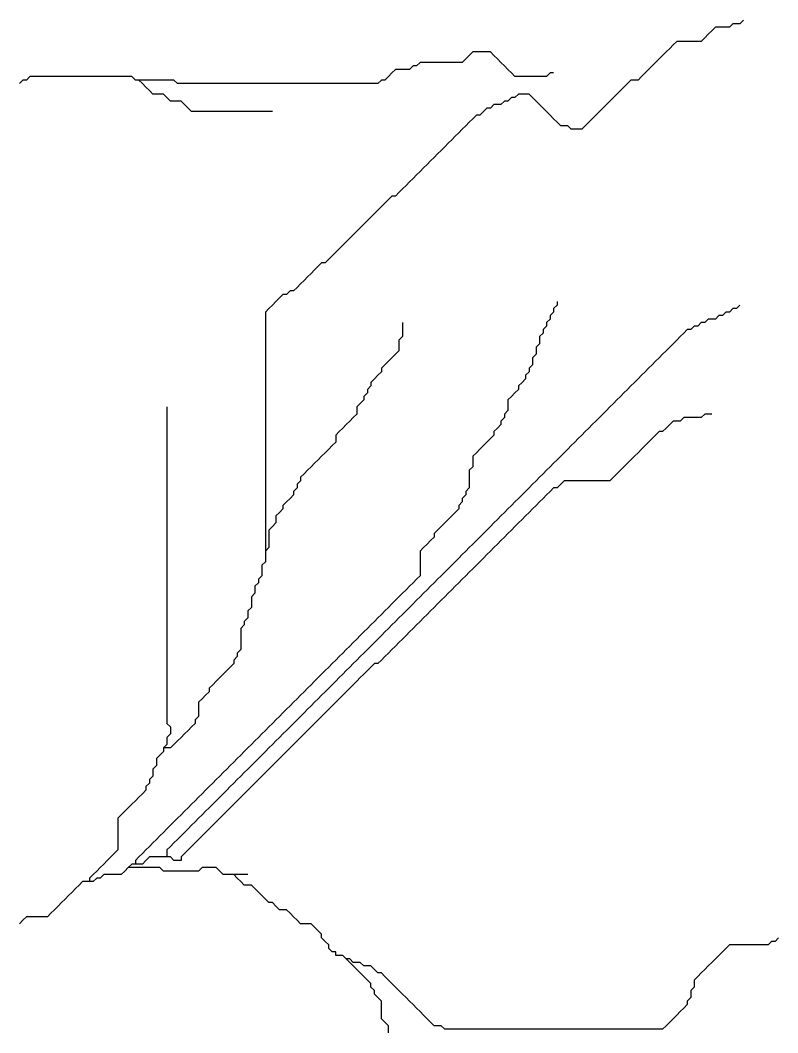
# Model space of a CAD drawing. Header units: metres. Extents: x 837475 to 838479, y 1189012 to 1191015.
# Drawn here: x 837785.3 to 838000.7, y 1189030.5 to 1189318.4 of the extents above; entities that cross this region are included whole.
import ezdxf

# ---------------------------------------------------------------- set-up
doc = ezdxf.new("R2010")
doc.units = ezdxf.units.M
doc.header["$MEASUREMENT"] = 0

msp = doc.modelspace()

# ---------------------------------------------------------------- linework, layer by layer
for points in [[(837990.95, 1189318.38, 1848.75), (837989.95, 1189317.38, 1848.07), (837988.95, 1189317.38, 1847.61), (837987.95, 1189317.38, 1847.18), (837986.95, 1189316.38, 1846.57), (837985.95, 1189316.38, 1846.13), (837984.95, 1189316.38, 1845.65), (837983.95, 1189316.38, 1845.14), (837982.95, 1189316.38, 1844.65), (837981.95, 1189315.38, 1843.85), (837980.95, 1189314.38, 1842.78), (837979.95, 1189313.38, 1841.48), (837978.95, 1189312.38, 1840.09), (837977.95, 1189312.38, 1839.48), (837976.95, 1189312.38, 1838.88), (837975.95, 1189312.38, 1838.31), (837974.96, 1189312.38, 1837.92), (837973.96, 1189312.38, 1837.56), (837972.96, 1189312.38, 1837.19), (837971.96, 1189312.38, 1836.84), (837970.96, 1189311.38, 1836.36), (837969.96, 1189310.39, 1835.57), (837968.96, 1189309.39, 1834.46), (837967.96, 1189308.39, 1833.33), (837966.96, 1189307.39, 1832.2), (837965.96, 1189306.39, 1831.08), (837964.96, 1189305.39, 1829.98), (837963.96, 1189304.39, 1828.89), (837962.96, 1189303.39, 1827.81), (837961.96, 1189302.39, 1826.7), (837960.96, 1189301.39, 1826.01), (837959.96, 1189301.39, 1825.79), (837958.96, 1189301.39, 1825.54), (837957.96, 1189300.39, 1825.18), (837956.96, 1189299.39, 1824.82), (837955.96, 1189298.39, 1824.47), (837954.96, 1189297.39, 1824.04), (837953.96, 1189296.39, 1823.31), (837952.96, 1189295.39, 1822.49), (837951.96, 1189294.39, 1821.65), (837950.96, 1189293.39, 1820.8), (837949.96, 1189292.39, 1819.95), (837948.96, 1189291.39, 1819.08), (837947.96, 1189290.39, 1818.22), (837946.96, 1189289.39, 1817.46), (837945.96, 1189288.39, 1816.76), (837944.97, 1189287.39, 1816.13), (837943.97, 1189287.39, 1815.71), (837942.97, 1189287.39, 1815.3), (837941.97, 1189287.39, 1814.94), (837940.97, 1189288.39, 1814.46), (837939.97, 1189288.39, 1814.17), (837938.97, 1189288.39, 1814.01), (837937.97, 1189289.39, 1813.74), (837936.97, 1189290.39, 1813.26), (837935.97, 1189291.39, 1812.76), (837934.97, 1189292.39, 1812.27), (837933.97, 1189293.39, 1811.82), (837932.97, 1189294.39, 1811.34), (837931.97, 1189295.39, 1810.81), (837930.97, 1189296.39, 1810.29), (837929.97, 1189297.39, 1809.72), (837928.97, 1189297.39, 1809.3), (837927.97, 1189297.39, 1808.83), (837926.97, 1189297.39, 1808.37), (837925.97, 1189296.39, 1807.56), (837924.97, 1189296.39, 1806.87), (837923.97, 1189295.39, 1805.86), (837922.97, 1189295.39, 1805.16), (837921.97, 1189294.39, 1804.17), (837920.97, 1189294.39, 1803.46), (837919.97, 1189294.39, 1802.77), (837918.97, 1189293.39, 1801.77), (837917.97, 1189293.39, 1801.08), (837916.97, 1189292.39, 1800.1), (837915.98, 1189291.39, 1799.13), (837914.98, 1189291.39, 1798.49), (837913.98, 1189290.39, 1797.95), (837912.98, 1189289.39, 1797.62), (837911.98, 1189288.39, 1797.28), (837910.98, 1189287.39, 1796.95), (837909.98, 1189286.39, 1796.64), (837908.98, 1189285.39, 1796.33), (837907.98, 1189284.39, 1796.02), (837906.98, 1189283.39, 1795.64), (837905.98, 1189282.39, 1795.25), (837904.98, 1189281.39, 1794.85), (837903.98, 1189280.4, 1794.46), (837902.98, 1189279.4, 1794.04), (837901.98, 1189278.4, 1793.51), (837900.98, 1189277.4, 1792.96), (837899.98, 1189276.4, 1792.42), (837898.98, 1189275.4, 1791.67), (837897.98, 1189274.4, 1790.46), (837896.98, 1189273.4, 1789.19), (837895.98, 1189272.4, 1787.91), (837894.98, 1189271.4, 1786.63), (837893.98, 1189270.4, 1785.35), (837892.98, 1189269.4, 1784.07), (837891.98, 1189268.4, 1782.81), (837890.98, 1189268.4, 1782.18), (837889.98, 1189267.4, 1781.71), (837888.98, 1189266.4, 1781.4), (837887.98, 1189265.4, 1781.1), (837886.98, 1189264.4, 1780.8), (837885.99, 1189263.4, 1780.49), (837884.99, 1189262.4, 1780.18), (837883.99, 1189261.4, 1779.59), (837882.99, 1189260.4, 1778.62), (837881.99, 1189259.4, 1777.61), (837880.99, 1189258.4, 1776.59), (837879.99, 1189257.4, 1775.67), (837878.99, 1189256.4, 1774.86), (837877.99, 1189255.4, 1774.05), (837876.99, 1189254.4, 1773.22), (837875.99, 1189253.4, 1772.33), (837874.99, 1189252.4, 1770.8), (837873.99, 1189251.4, 1768.68), (837872.99, 1189250.41, 1766.51), (837871.99, 1189249.41, 1764.64), (837870.99, 1189249.41, 1764.14), (837869.99, 1189248.41, 1763.83), (837868.99, 1189247.41, 1763.37), (837867.99, 1189246.41, 1762.86), (837866.99, 1189245.41, 1762.35), (837865.99, 1189244.41, 1761.74), (837864.99, 1189243.41, 1760.91), (837863.99, 1189242.41, 1760.03), (837862.99, 1189241.41, 1759.11), (837861.99, 1189241.41, 1758.43), (837860.99, 1189240.41, 1757.54), (837859.99, 1189240.41, 1756.96), (837858.99, 1189239.41, 1756.13), (837857.99, 1189238.41, 1755.43), (837856.99, 1189237.41, 1754.66), (837856, 1189236.41, 1753.91), (837855, 1189235.41, 1752.87), (837855, 1189234.41, 1751.77), (837855, 1189233.41, 1750.52), (837855, 1189232.41, 1749.26), (837855, 1189231.41, 1748.04), (837855, 1189230.41, 1746.98), (837855, 1189229.41, 1746.04), (837855, 1189228.41, 1745.36), (837855, 1189227.41, 1744.75), (837855, 1189226.41, 1744.13), (837855, 1189225.41, 1743.45), (837855, 1189224.41, 1742.77), (837855, 1189223.41, 1742.08), (837855, 1189222.41, 1741.37), (837855, 1189221.42, 1740.66), (837855, 1189220.42, 1739.9), (837855, 1189219.42, 1739.04), (837855, 1189218.42, 1738.14), (837855, 1189217.42, 1737.2), (837855, 1189216.42, 1736.24), (837855, 1189215.42, 1735.28), (837855, 1189214.42, 1734.31), (837855, 1189213.42, 1733.33), (837855, 1189212.42, 1732.35), (837855, 1189211.42, 1731.37), (837855, 1189210.42, 1730.38), (837855, 1189209.42, 1729.4), (837855, 1189208.42, 1728.42), (837855, 1189207.42, 1727.47), (837855, 1189206.42, 1726.53), (837855, 1189205.42, 1725.6), (837855, 1189204.42, 1724.7), (837855, 1189203.42, 1723.81), (837855, 1189202.42, 1722.95), (837855, 1189201.42, 1722.1), (837855, 1189200.42, 1721.22), (837855, 1189199.42, 1720.33), (837855, 1189198.42, 1719.44), (837855, 1189197.42, 1718.55), (837855, 1189196.42, 1717.64), (837855, 1189195.42, 1716.74), (837855, 1189194.42, 1715.84), (837855, 1189193.42, 1714.95), (837855, 1189192.42, 1714.06), (837855, 1189191.43, 1713.17), (837855, 1189190.43, 1712.29), (837855, 1189189.43, 1711.41), (837855, 1189188.43, 1710.52), (837855, 1189187.43, 1709.65), (837855, 1189186.43, 1708.77), (837855, 1189185.43, 1707.89), (837855, 1189184.43, 1707.01), (837855, 1189183.43, 1706.13), (837855, 1189182.43, 1705.26), (837855, 1189181.43, 1704.39), (837855, 1189180.43, 1703.54), (837855, 1189179.43, 1702.73), (837855, 1189178.43, 1701.95), (837855, 1189177.43, 1701.18), (837855, 1189176.43, 1700.42), (837855, 1189175.43, 1699.67), (837855, 1189174.43, 1698.92), (837855, 1189173.43, 1698.14), (837855, 1189172.43, 1697.28), (837855, 1189171.43, 1696.4), (837855, 1189170.43, 1695.57), (837855, 1189169.43, 1694.76), (837855, 1189168.43, 1693.99), (837855, 1189167.43, 1693.33)], [(837936.97, 1189303.39, 1814.89), (837935.97, 1189303.39, 1814.13), (837934.97, 1189302.39, 1813.06), (837933.97, 1189302.39, 1812.3), (837932.97, 1189302.39, 1811.53), (837931.97, 1189302.39, 1810.78), (837930.97, 1189302.39, 1810.11), (837929.97, 1189302.39, 1809.69), (837928.97, 1189302.39, 1809.3), (837927.97, 1189302.39, 1808.91), (837926.97, 1189302.39, 1808.51), (837925.97, 1189302.39, 1808.16), (837924.97, 1189303.39, 1807.92), (837923.97, 1189304.39, 1807.47), (837922.97, 1189305.39, 1806.96), (837921.97, 1189306.39, 1806.46), (837920.97, 1189307.39, 1805.99), (837919.97, 1189308.39, 1805.46), (837918.97, 1189309.39, 1804.95), (837917.97, 1189309.39, 1804.58), (837916.97, 1189309.39, 1804.18), (837915.98, 1189309.39, 1803.74), (837914.98, 1189309.39, 1803.32), (837913.98, 1189309.39, 1802.94), (837912.98, 1189308.39, 1802.47), (837911.98, 1189307.39, 1801.82), (837910.98, 1189306.39, 1801.25), (837909.98, 1189306.39, 1800.88), (837908.98, 1189306.39, 1800.44), (837907.98, 1189306.39, 1799.86), (837906.98, 1189306.39, 1798.91), (837905.98, 1189306.39, 1797.88), (837904.98, 1189306.39, 1796.85), (837903.98, 1189306.39, 1795.82), (837902.98, 1189306.39, 1794.8), (837901.98, 1189306.39, 1793.8), (837900.98, 1189306.39, 1792.86), (837899.98, 1189306.39, 1792.04), (837898.98, 1189306.39, 1791.39), (837897.98, 1189305.39, 1790.5), (837896.98, 1189305.39, 1789.97), (837895.98, 1189304.39, 1789.28), (837894.98, 1189304.39, 1788.8), (837893.98, 1189304.39, 1788.35), (837892.98, 1189304.39, 1787.98), (837891.98, 1189304.39, 1787.69), (837890.98, 1189303.39, 1787.31), (837889.98, 1189302.39, 1786.93), (837888.98, 1189301.39, 1786.54), (837887.98, 1189301.39, 1786.27), (837886.98, 1189300.39, 1785.7), (837885.99, 1189300.39, 1785.04), (837884.99, 1189300.39, 1784.3), (837883.99, 1189300.39, 1783.5), (837882.99, 1189300.39, 1782.69), (837881.99, 1189300.39, 1781.85), (837880.99, 1189300.39, 1781.02), (837879.99, 1189300.39, 1780.18), (837878.99, 1189300.39, 1779.42), (837877.99, 1189300.39, 1778.69), (837876.99, 1189300.39, 1778.04), (837875.99, 1189300.39, 1777.61), (837874.99, 1189300.39, 1777.25), (837873.99, 1189300.39, 1776.88), (837872.99, 1189300.39, 1776.51), (837871.99, 1189300.39, 1776.15), (837870.99, 1189300.39, 1775.8), (837869.99, 1189300.39, 1775.47), (837868.99, 1189300.39, 1775.14), (837867.99, 1189300.39, 1774.81), (837866.99, 1189300.39, 1774.48), (837865.99, 1189300.39, 1774.14), (837864.99, 1189300.39, 1773.72), (837863.99, 1189300.39, 1773.2), (837862.99, 1189300.39, 1772.66), (837861.99, 1189300.39, 1772.09), (837860.99, 1189300.39, 1771.42), (837859.99, 1189300.39, 1770.69), (837858.99, 1189300.39, 1770.02), (837857.99, 1189300.39, 1769.42), (837856.99, 1189300.39, 1768.84), (837856, 1189300.39, 1768.27), (837855, 1189300.39, 1767.7), (837854, 1189300.39, 1767.12), (837853, 1189300.39, 1766.54), (837852, 1189300.39, 1765.96), (837851, 1189300.39, 1765.38), (837850, 1189300.39, 1764.81), (837849, 1189300.39, 1764.23), (837848, 1189300.39, 1763.66), (837847, 1189300.39, 1763.08), (837846, 1189300.39, 1762.51), (837845, 1189300.39, 1761.94), (837844, 1189300.39, 1761.37), (837843, 1189300.39, 1760.79), (837842, 1189300.39, 1760.21), (837841, 1189300.39, 1759.6), (837840, 1189300.39, 1758.97), (837839, 1189300.39, 1758.32), (837838, 1189300.39, 1757.6), (837837, 1189300.39, 1756.8), (837836, 1189300.39, 1756.1), (837835, 1189300.39, 1755.77), (837834, 1189300.39, 1755.47), (837833, 1189300.39, 1755.18), (837832, 1189300.39, 1754.9), (837831, 1189300.39, 1754.63), (837830, 1189300.39, 1754.35), (837829, 1189301.39, 1753.92), (837828, 1189301.39, 1753.39), (837827.01, 1189301.39, 1752.82), (837826.01, 1189301.39, 1752.25), (837825.01, 1189301.39, 1751.69), (837824.01, 1189301.39, 1751.11), (837823.01, 1189301.39, 1750.54), (837822.01, 1189301.39, 1749.99), (837821.01, 1189301.39, 1749.36), (837820.01, 1189301.39, 1748.72), (837819.01, 1189301.39, 1748.09)], [(837819.01, 1189301.39, 1748.09), (837818.01, 1189301.39, 1747.52), (837817.01, 1189302.39, 1746.71), (837816.01, 1189302.39, 1746.15), (837815.01, 1189302.39, 1745.74), (837814.01, 1189302.39, 1745.21), (837813.01, 1189302.39, 1744.65), (837812.01, 1189302.39, 1744.03), (837811.01, 1189302.39, 1743.33), (837810.01, 1189302.39, 1742.62), (837809.01, 1189302.39, 1741.91), (837808.01, 1189302.39, 1741.14), (837807.01, 1189302.39, 1740.33), (837806.01, 1189302.39, 1739.5), (837805.01, 1189302.39, 1738.63), (837804.01, 1189302.39, 1737.76), (837803.01, 1189302.39, 1736.89), (837802.01, 1189302.39, 1736.04), (837801.01, 1189302.39, 1735.26), (837800.01, 1189302.39, 1734.45), (837799.01, 1189302.39, 1733.64), (837798.01, 1189302.39, 1732.85), (837797.02, 1189302.39, 1732.08), (837796.02, 1189302.39, 1731.3), (837795.02, 1189302.39, 1730.55), (837794.02, 1189302.39, 1729.95), (837793.02, 1189302.39, 1729.36), (837792.02, 1189302.39, 1728.77), (837791.02, 1189302.39, 1728.12), (837790.02, 1189302.39, 1727.21), (837789.02, 1189302.39, 1726.21), (837788.02, 1189302.39, 1725.3), (837787.02, 1189301.39, 1724.06), (837786.02, 1189301.39, 1723.26), (837785.02, 1189300.39, 1722.18)], [(837856.99, 1189292.39, 1769.84), (837856, 1189292.39, 1769.31), (837855, 1189292.39, 1768.74), (837854, 1189292.39, 1768.18), (837853, 1189292.39, 1767.61), (837852, 1189292.39, 1767.04), (837851, 1189292.39, 1766.47), (837850, 1189292.39, 1765.91), (837849, 1189292.39, 1765.34), (837848, 1189292.39, 1764.77), (837847, 1189292.39, 1764.2), (837846, 1189292.39, 1763.63), (837845, 1189292.39, 1763.06), (837844, 1189292.39, 1762.48), (837843, 1189292.39, 1761.88), (837842, 1189292.39, 1761.25), (837841, 1189292.39, 1760.6), (837840, 1189292.39, 1759.9), (837839, 1189292.39, 1759.03), (837838, 1189292.39, 1758.15), (837837, 1189292.39, 1757.36), (837836, 1189292.39, 1756.65), (837835, 1189292.39, 1756.11), (837834, 1189292.39, 1755.82), (837833, 1189293.39, 1755.51), (837832, 1189294.39, 1755.21), (837831, 1189295.39, 1754.93), (837830, 1189295.39, 1754.71), (837829, 1189295.39, 1754.5), (837828, 1189295.39, 1754.29), (837827.01, 1189296.39, 1753.9), (837826.01, 1189297.39, 1753.16), (837825.01, 1189297.39, 1752.56), (837824.01, 1189297.39, 1751.96), (837823.01, 1189297.39, 1751.36), (837822.01, 1189298.39, 1750.53), (837821.01, 1189299.39, 1749.72), (837820.01, 1189300.39, 1748.91), (837819.01, 1189301.39, 1748.09)], [(837937.97, 1189238.41, 1781.75), (837937.97, 1189237.41, 1780.88), (837936.97, 1189236.41, 1779.79), (837936.97, 1189235.41, 1779.09), (837935.97, 1189234.41, 1777.99), (837935.97, 1189233.41, 1777.22), (837934.97, 1189232.41, 1776.21), (837934.97, 1189231.41, 1775.62), (837933.97, 1189230.41, 1774.85), (837933.97, 1189229.41, 1774.19), (837932.97, 1189228.41, 1773.12), (837932.97, 1189227.41, 1772.27), (837932.97, 1189226.41, 1771.73), (837931.97, 1189225.41, 1770.83), (837931.97, 1189224.41, 1770.08), (837931.97, 1189223.41, 1769.3), (837930.97, 1189222.41, 1768.32), (837930.97, 1189221.42, 1767.74), (837930.97, 1189220.42, 1767.12), (837929.97, 1189219.42, 1766.12), (837929.97, 1189218.42, 1765.42), (837928.97, 1189217.42, 1764.37), (837928.97, 1189216.42, 1763.79), (837927.97, 1189215.42, 1763.02), (837926.97, 1189214.42, 1762.06), (837926.97, 1189213.42, 1761.31), (837925.97, 1189212.42, 1760.32), (837924.97, 1189211.42, 1759.23), (837923.97, 1189210.42, 1758.13), (837923.97, 1189209.42, 1757.4), (837923.97, 1189208.42, 1756.67), (837923.97, 1189207.42, 1755.97), (837922.97, 1189206.42, 1755.08), (837922.97, 1189205.42, 1754.46), (837921.97, 1189204.42, 1753.69), (837921.97, 1189203.42, 1753.1), (837920.97, 1189202.42, 1752.33), (837919.97, 1189201.42, 1751.62), (837919.97, 1189200.42, 1750.96), (837918.97, 1189199.42, 1750.09), (837917.97, 1189198.42, 1749.08), (837916.97, 1189197.42, 1748.02), (837915.98, 1189196.42, 1746.97), (837914.98, 1189195.42, 1745.87), (837913.98, 1189194.42, 1744.73), (837913.98, 1189193.42, 1744.02), (837913.98, 1189192.42, 1743.41), (837913.98, 1189191.43, 1742.82), (837912.98, 1189190.43, 1741.99), (837912.98, 1189189.43, 1741.33), (837912.98, 1189188.43, 1740.65), (837912.98, 1189187.43, 1739.99), (837912.98, 1189186.43, 1739.36), (837912.98, 1189185.43, 1738.75), (837911.98, 1189184.43, 1737.83), (837911.98, 1189183.43, 1737.11), (837910.98, 1189182.43, 1736.09), (837910.98, 1189181.43, 1735.36), (837909.98, 1189180.43, 1734.36), (837909.98, 1189179.43, 1733.66), (837908.98, 1189178.43, 1732.74), (837907.98, 1189177.43, 1731.84), (837906.98, 1189176.43, 1730.95), (837905.98, 1189175.43, 1730.05), (837904.98, 1189174.43, 1729.16), (837903.98, 1189173.43, 1728.28), (837902.98, 1189172.43, 1727.39), (837902.98, 1189171.43, 1726.76), (837901.98, 1189170.43, 1725.88), (837900.98, 1189169.43, 1725), (837899.98, 1189168.43, 1724.11), (837898.98, 1189167.43, 1723.23), (837898.98, 1189166.43, 1722.6), (837898.98, 1189165.43, 1721.97), (837898.98, 1189164.43, 1721.35), (837898.98, 1189163.43, 1720.72), (837898.98, 1189162.43, 1720.08), (837898.98, 1189161.44, 1719.38), (837898.98, 1189160.44, 1718.67), (837897.98, 1189159.44, 1717.56), (837896.98, 1189158.44, 1716.28), (837895.98, 1189157.44, 1714.97), (837894.98, 1189156.44, 1713.63), (837893.98, 1189155.44, 1712.31), (837892.98, 1189154.44, 1710.98), (837891.98, 1189153.44, 1709.65), (837890.98, 1189152.44, 1708.32), (837889.98, 1189151.44, 1706.99), (837888.98, 1189150.44, 1705.66), (837887.98, 1189149.44, 1704.35), (837886.98, 1189148.44, 1703.02), (837885.99, 1189147.44, 1701.69), (837884.99, 1189146.44, 1700.36), (837883.99, 1189145.44, 1698.97), (837882.99, 1189144.44, 1697.55), (837881.99, 1189143.44, 1695.96), (837880.99, 1189142.44, 1694.09), (837879.99, 1189141.44, 1692.2), (837878.99, 1189140.44, 1690.38), (837877.99, 1189139.44, 1689.03), (837876.99, 1189138.44, 1687.76), (837875.99, 1189137.44, 1686.6), (837874.99, 1189136.44, 1685.46), (837873.99, 1189135.44, 1684.33), (837872.99, 1189134.44, 1683.19), (837871.99, 1189133.44, 1682.06), (837870.99, 1189132.45, 1680.96), (837869.99, 1189131.45, 1679.94), (837868.99, 1189130.45, 1679.08), (837867.99, 1189129.45, 1678.25), (837866.99, 1189128.45, 1677.44), (837865.99, 1189127.45, 1676.65), (837864.99, 1189126.45, 1675.86), (837863.99, 1189125.45, 1675.07), (837862.99, 1189124.45, 1674.28), (837861.99, 1189123.45, 1673.5), (837860.99, 1189122.45, 1672.72), (837859.99, 1189121.45, 1671.96), (837858.99, 1189120.45, 1671.27), (837857.99, 1189119.45, 1670.6), (837856.99, 1189118.45, 1669.93), (837856, 1189117.45, 1669.27), (837855, 1189116.45, 1668.62), (837854, 1189115.45, 1667.96), (837853, 1189114.45, 1667.31), (837852, 1189113.45, 1666.65), (837851, 1189112.45, 1665.99), (837850, 1189111.45, 1665.34), (837849, 1189110.45, 1664.68), (837848, 1189109.45, 1664.03), (837847, 1189108.45, 1663.37), (837846, 1189107.45, 1662.72), (837845, 1189106.45, 1662.08), (837844, 1189105.45, 1661.56), (837843, 1189104.45, 1661.06), (837842, 1189103.45, 1660.57), (837841, 1189102.46, 1660.04), (837840, 1189101.46, 1659.26), (837839, 1189100.46, 1658.42), (837838, 1189099.46, 1657.72), (837837, 1189098.46, 1657.18), (837836, 1189097.46, 1656.65), (837835, 1189096.46, 1656.12), (837834, 1189095.46, 1655.58), (837833, 1189094.46, 1655.04), (837832, 1189093.46, 1654.51), (837831, 1189092.46, 1653.97), (837830, 1189091.46, 1653.44), (837829, 1189090.46, 1652.9), (837828, 1189089.46, 1652.37), (837827.01, 1189088.46, 1651.88), (837826.01, 1189087.46, 1651.43), (837825.01, 1189086.46, 1650.99), (837824.01, 1189085.46, 1650.55), (837823.01, 1189084.46, 1650.15), (837822.01, 1189083.46, 1649.76), (837821.01, 1189082.46, 1649.36), (837820.01, 1189081.46, 1648.96), (837819.01, 1189080.46, 1648.54), (837818.01, 1189079.46, 1648.13), (837818.01, 1189078.46, 1648.03)], [(837989.95, 1189237.41, 1813.33), (837988.95, 1189236.41, 1812.15), (837987.95, 1189236.41, 1811.29), (837986.95, 1189235.41, 1810.1), (837985.95, 1189235.41, 1809.2), (837984.95, 1189234.41, 1807.95), (837983.95, 1189234.41, 1807.17), (837982.95, 1189233.41, 1806.11), (837981.95, 1189233.41, 1805.35), (837980.95, 1189233.41, 1804.61), (837979.95, 1189232.41, 1803.55), (837978.95, 1189232.41, 1802.76), (837977.95, 1189231.41, 1801.71), (837976.95, 1189231.41, 1800.95), (837975.95, 1189230.41, 1799.95), (837974.96, 1189230.41, 1799.32), (837973.96, 1189229.41, 1798.41), (837972.96, 1189228.41, 1797.34), (837971.96, 1189227.41, 1796.16), (837970.96, 1189226.41, 1794.88), (837969.96, 1189225.41, 1793.68), (837968.96, 1189224.41, 1792.6), (837967.96, 1189223.41, 1791.51), (837966.96, 1189222.41, 1790.45), (837965.96, 1189221.42, 1789.38), (837964.96, 1189220.42, 1788.3), (837963.96, 1189219.42, 1787.21), (837962.96, 1189218.42, 1786.11), (837961.96, 1189217.42, 1785.03), (837960.96, 1189216.42, 1783.96), (837959.96, 1189215.42, 1782.88), (837958.96, 1189214.42, 1781.81), (837957.96, 1189213.42, 1780.73), (837956.96, 1189212.42, 1779.65), (837955.96, 1189211.42, 1778.58), (837954.96, 1189210.42, 1777.5), (837953.96, 1189209.42, 1776.44), (837952.96, 1189208.42, 1775.41), (837951.96, 1189207.42, 1774.42), (837950.96, 1189206.42, 1773.44), (837949.96, 1189205.42, 1772.46), (837948.96, 1189204.42, 1771.44), (837947.96, 1189203.42, 1770.37), (837946.96, 1189202.42, 1769.3), (837945.96, 1189201.42, 1768.22), (837944.97, 1189200.42, 1767.13), (837943.97, 1189199.42, 1766.03), (837942.97, 1189198.42, 1764.94), (837941.97, 1189197.42, 1763.83), (837940.97, 1189196.42, 1762.7), (837939.97, 1189195.42, 1761.56), (837938.97, 1189194.42, 1760.37), (837937.97, 1189193.42, 1759.17), (837936.97, 1189192.42, 1757.97), (837935.97, 1189191.43, 1756.77), (837934.97, 1189190.43, 1755.56), (837933.97, 1189189.43, 1754.36), (837932.97, 1189188.43, 1753.18), (837931.97, 1189187.43, 1752.01), (837930.97, 1189186.43, 1750.75), (837929.97, 1189185.43, 1749.43), (837928.97, 1189184.43, 1748.09), (837927.97, 1189183.43, 1746.75), (837926.97, 1189182.43, 1745.43), (837925.97, 1189181.43, 1744.1), (837924.97, 1189180.43, 1742.77), (837923.97, 1189179.43, 1741.43), (837922.97, 1189178.43, 1740.07), (837921.97, 1189177.43, 1738.73), (837920.97, 1189176.43, 1737.58), (837919.97, 1189175.43, 1736.63), (837918.97, 1189174.43, 1735.7), (837917.97, 1189173.43, 1734.78), (837916.97, 1189172.43, 1733.83), (837915.98, 1189171.43, 1732.82), (837914.98, 1189170.43, 1731.8), (837913.98, 1189169.43, 1730.77), (837912.98, 1189168.43, 1729.75), (837911.98, 1189167.43, 1728.73), (837910.98, 1189166.43, 1727.71), (837909.98, 1189165.43, 1726.69), (837908.98, 1189164.43, 1725.68), (837907.98, 1189163.43, 1724.66), (837906.98, 1189162.43, 1723.64), (837905.98, 1189161.44, 1722.65), (837904.98, 1189160.44, 1721.7), (837903.98, 1189159.44, 1720.78), (837902.98, 1189158.44, 1719.88), (837901.98, 1189157.44, 1718.89), (837900.98, 1189156.44, 1717.8), (837899.98, 1189155.44, 1716.58), (837898.98, 1189154.44, 1715.33), (837897.98, 1189153.44, 1714.04), (837896.98, 1189152.44, 1712.75), (837895.98, 1189151.44, 1711.45), (837894.98, 1189150.44, 1710.15), (837893.98, 1189149.44, 1708.84), (837892.98, 1189148.44, 1707.53), (837891.98, 1189147.44, 1706.21), (837890.98, 1189146.44, 1704.88), (837889.98, 1189145.44, 1703.55), (837888.98, 1189144.44, 1702.21), (837887.98, 1189143.44, 1700.84), (837886.98, 1189142.44, 1699.31), (837885.99, 1189141.44, 1697.47), (837884.99, 1189140.44, 1695.54), (837883.99, 1189139.44, 1693.72), (837882.99, 1189138.44, 1692.13), (837881.99, 1189137.44, 1690.72), (837880.99, 1189136.44, 1689.35), (837879.99, 1189135.44, 1688.05), (837878.99, 1189134.44, 1686.85), (837877.99, 1189133.44, 1685.71), (837876.99, 1189132.45, 1684.59), (837875.99, 1189131.45, 1683.47), (837874.99, 1189130.45, 1682.41), (837873.99, 1189129.45, 1681.39), (837872.99, 1189128.45, 1680.39), (837871.99, 1189127.45, 1679.47), (837870.99, 1189126.45, 1678.62), (837869.99, 1189125.45, 1677.79), (837868.99, 1189124.45, 1676.99), (837867.99, 1189123.45, 1676.19), (837866.99, 1189122.45, 1675.37), (837865.99, 1189121.45, 1674.54), (837864.99, 1189120.45, 1673.64), (837863.99, 1189119.45, 1672.65), (837862.99, 1189118.45, 1671.78), (837861.99, 1189117.45, 1671.07), (837860.99, 1189116.45, 1670.38), (837859.99, 1189115.45, 1669.7), (837858.99, 1189114.45, 1669.04), (837857.99, 1189113.45, 1668.38), (837856.99, 1189112.45, 1667.72), (837856, 1189111.45, 1667.07), (837855, 1189110.45, 1666.42), (837854, 1189109.45, 1665.77), (837853, 1189108.45, 1665.12), (837852, 1189107.45, 1664.47), (837851, 1189106.45, 1663.83), (837850, 1189105.45, 1663.2), (837849, 1189104.45, 1662.56), (837848, 1189103.45, 1661.95), (837847, 1189102.46, 1661.43), (837846, 1189101.46, 1660.93), (837845, 1189100.46, 1660.42), (837844, 1189099.46, 1659.85), (837843, 1189098.46, 1659.08), (837842, 1189097.46, 1658.28), (837841, 1189096.46, 1657.59), (837840, 1189095.46, 1656.97), (837839, 1189094.46, 1656.36), (837838, 1189093.46, 1655.8), (837837, 1189092.46, 1655.27), (837836, 1189091.46, 1654.74), (837835, 1189090.46, 1654.21), (837834, 1189089.46, 1653.68), (837833, 1189088.46, 1653.15), (837832, 1189087.46, 1652.61), (837831, 1189086.46, 1652.08), (837830, 1189085.46, 1651.56), (837829, 1189084.46, 1651.05), (837828, 1189083.46, 1650.55), (837827.01, 1189082.46, 1650.12), (837827.01, 1189081.46, 1650.01), (837827.01, 1189080.46, 1650)], [(837893.98, 1189232.41, 1758.52), (837893.98, 1189231.41, 1757.76), (837893.98, 1189230.41, 1757.02), (837893.98, 1189229.41, 1756.23), (837893.98, 1189228.41, 1755.52), (837892.98, 1189227.41, 1754.55), (837892.98, 1189226.41, 1753.8), (837892.98, 1189225.41, 1753.03), (837892.98, 1189224.41, 1752.35), (837891.98, 1189223.41, 1751.5), (837890.98, 1189222.41, 1750.55), (837889.98, 1189221.42, 1749.55), (837888.98, 1189220.42, 1748.59), (837887.98, 1189219.42, 1747.59), (837887.98, 1189218.42, 1746.83), (837886.98, 1189217.42, 1745.72), (837885.99, 1189216.42, 1744.57), (837884.99, 1189215.42, 1743.31), (837884.99, 1189214.42, 1742.41), (837883.99, 1189213.42, 1741.39), (837883.99, 1189212.42, 1740.63), (837882.99, 1189211.42, 1739.58), (837882.99, 1189210.42, 1738.81), (837881.99, 1189209.42, 1737.71), (837880.99, 1189208.42, 1736.61), (837880.99, 1189207.42, 1735.79), (837880.99, 1189206.42, 1734.93), (837879.99, 1189205.42, 1733.7), (837878.99, 1189204.42, 1732.48), (837877.99, 1189203.42, 1731.27), (837876.99, 1189202.42, 1730.09), (837875.99, 1189201.42, 1728.92), (837874.99, 1189200.42, 1727.65), (837874.99, 1189199.42, 1726.6), (837874.99, 1189198.42, 1725.54), (837873.99, 1189197.42, 1724.3), (837872.99, 1189196.42, 1723), (837871.99, 1189195.42, 1721.86), (837870.99, 1189194.42, 1720.98), (837869.99, 1189193.42, 1720.1), (837868.99, 1189192.42, 1719.07), (837867.99, 1189191.43, 1717.99), (837866.99, 1189190.43, 1716.58), (837865.99, 1189189.43, 1714.65), (837864.99, 1189188.43, 1712.44), (837864.99, 1189187.43, 1711.38), (837863.99, 1189186.43, 1710.05), (837863.99, 1189185.43, 1709.26), (837862.99, 1189184.43, 1708.17), (837862.99, 1189183.43, 1707.42), (837861.99, 1189182.43, 1706.37), (837860.99, 1189181.43, 1705.37), (837859.99, 1189180.43, 1704.32), (837859.99, 1189179.43, 1703.6), (837858.99, 1189178.43, 1702.65), (837857.99, 1189177.43, 1701.71), (837857.99, 1189176.43, 1700.96), (837857.99, 1189175.43, 1700.25), (837856.99, 1189174.43, 1699.34), (837856, 1189173.43, 1698.37), (837856, 1189172.43, 1697.57), (837856, 1189171.43, 1696.69), (837856, 1189170.43, 1695.83), (837856, 1189169.43, 1695.01), (837856, 1189168.43, 1694.23), (837855, 1189167.43, 1693.33)], [(837827.01, 1189208.42, 1719.23), (837827.01, 1189207.42, 1718.51), (837827.01, 1189206.42, 1717.84), (837827.01, 1189205.42, 1717.18), (837827.01, 1189204.42, 1716.54), (837827.01, 1189203.42, 1715.88), (837827.01, 1189202.42, 1715.2), (837827.01, 1189201.42, 1714.5), (837827.01, 1189200.42, 1713.8), (837827.01, 1189199.42, 1713.09), (837827.01, 1189198.42, 1712.36), (837827.01, 1189197.42, 1711.55), (837827.01, 1189196.42, 1710.69), (837827.01, 1189195.42, 1709.82), (837827.01, 1189194.42, 1708.96), (837827.01, 1189193.42, 1708.1), (837827.01, 1189192.42, 1707.24), (837827.01, 1189191.43, 1706.37), (837827.01, 1189190.43, 1705.55), (837827.01, 1189189.43, 1704.75), (837827.01, 1189188.43, 1703.97), (837827.01, 1189187.43, 1703.28), (837827.01, 1189186.43, 1702.61), (837827.01, 1189185.43, 1701.88), (837827.01, 1189184.43, 1701.05), (837827.01, 1189183.43, 1700.23), (837827.01, 1189182.43, 1699.49), (837827.01, 1189181.43, 1698.78), (837827.01, 1189180.43, 1698.08), (837827.01, 1189179.43, 1697.35), (837827.01, 1189178.43, 1696.62), (837827.01, 1189177.43, 1695.88), (837827.01, 1189176.43, 1695.15), (837827.01, 1189175.43, 1694.41), (837827.01, 1189174.43, 1693.67), (837827.01, 1189173.43, 1692.94), (837827.01, 1189172.43, 1692.21), (837827.01, 1189171.43, 1691.5), (837827.01, 1189170.43, 1690.79), (837827.01, 1189169.43, 1690.14), (837827.01, 1189168.43, 1689.61), (837827.01, 1189167.43, 1689.04), (837827.01, 1189166.43, 1688.45), (837827.01, 1189165.43, 1687.82), (837827.01, 1189164.43, 1687.13), (837827.01, 1189163.43, 1686.44), (837827.01, 1189162.43, 1685.73), (837827.01, 1189161.44, 1685.03), (837827.01, 1189160.44, 1684.34), (837827.01, 1189159.44, 1683.69), (837827.01, 1189158.44, 1683.07), (837827.01, 1189157.44, 1682.49), (837827.01, 1189156.44, 1682.02), (837827.01, 1189155.44, 1681.57), (837827.01, 1189154.44, 1681.05), (837827.01, 1189153.44, 1680.56), (837827.01, 1189152.44, 1680.07), (837827.01, 1189151.44, 1679.53), (837827.01, 1189150.44, 1678.96), (837827.01, 1189149.44, 1678.37), (837827.01, 1189148.44, 1677.75), (837827.01, 1189147.44, 1677.09), (837827.01, 1189146.44, 1676.42), (837827.01, 1189145.44, 1675.75), (837827.01, 1189144.44, 1675.07), (837827.01, 1189143.44, 1674.4), (837827.01, 1189142.44, 1673.78), (837827.01, 1189141.44, 1673.22), (837827.01, 1189140.44, 1672.68), (837827.01, 1189139.44, 1672.14), (837827.01, 1189138.44, 1671.62), (837827.01, 1189137.44, 1671.1), (837827.01, 1189136.44, 1670.6), (837827.01, 1189135.44, 1670.1), (837827.01, 1189134.44, 1669.62), (837827.01, 1189133.44, 1669.15), (837827.01, 1189132.45, 1668.7), (837827.01, 1189131.45, 1668.25), (837827.01, 1189130.45, 1667.83), (837827.01, 1189129.45, 1667.43), (837827.01, 1189128.45, 1667.03), (837827.01, 1189127.45, 1666.61), (837827.01, 1189126.45, 1666.19), (837827.01, 1189125.45, 1665.8), (837827.01, 1189124.45, 1665.44), (837827.01, 1189123.45, 1665.09), (837827.01, 1189122.45, 1664.73), (837827.01, 1189121.45, 1664.38), (837827.01, 1189120.45, 1663.95), (837827.01, 1189119.45, 1663.26), (837827.01, 1189118.45, 1662.5), (837828, 1189117.45, 1661.33), (837828, 1189116.45, 1660.44), (837828, 1189115.45, 1660.05), (837827.01, 1189114.45, 1659.78), (837827.01, 1189113.45, 1659.21), (837827.01, 1189112.45, 1658.68), (837826.01, 1189111.45, 1658.13)], [(837981.95, 1189206.42, 1794.89), (837980.95, 1189206.42, 1794.08), (837979.95, 1189206.42, 1793.26), (837978.95, 1189205.42, 1792.13), (837977.95, 1189205.42, 1791.41), (837976.95, 1189205.42, 1790.65), (837975.95, 1189205.42, 1789.82), (837974.96, 1189205.42, 1788.95), (837973.96, 1189205.42, 1788.07), (837972.96, 1189204.42, 1786.79), (837971.96, 1189204.42, 1785.87), (837970.96, 1189204.42, 1784.97), (837969.96, 1189203.42, 1783.67), (837968.96, 1189202.42, 1782.29), (837967.96, 1189201.42, 1780.92), (837966.96, 1189201.42, 1780.05), (837965.96, 1189200.42, 1779.09), (837964.96, 1189199.42, 1778.17), (837963.96, 1189198.42, 1777.29), (837962.96, 1189197.42, 1776.43), (837961.96, 1189196.42, 1775.47), (837960.96, 1189195.42, 1774.48), (837959.96, 1189194.42, 1773.53), (837958.96, 1189193.42, 1772.68), (837957.96, 1189192.42, 1771.9), (837956.96, 1189191.43, 1771.09), (837955.96, 1189190.43, 1770.26), (837954.96, 1189189.43, 1769.3), (837953.96, 1189188.43, 1768.29), (837952.96, 1189187.43, 1767.29), (837951.96, 1189187.43, 1766.59), (837950.96, 1189187.43, 1765.88), (837949.96, 1189187.43, 1765.18), (837948.96, 1189187.43, 1764.47), (837947.96, 1189187.43, 1763.77), (837946.96, 1189187.43, 1763.06), (837945.96, 1189187.43, 1762.36), (837944.97, 1189187.43, 1761.65), (837943.97, 1189187.43, 1760.95), (837942.97, 1189187.43, 1760.22), (837941.97, 1189187.43, 1759.4), (837940.97, 1189187.43, 1758.46), (837939.97, 1189187.43, 1757.47), (837938.97, 1189186.43, 1756.1), (837937.97, 1189185.43, 1754.62), (837936.97, 1189185.43, 1753.9), (837935.97, 1189184.43, 1753.17), (837934.97, 1189183.43, 1752.52), (837933.97, 1189182.43, 1751.42), (837932.97, 1189181.43, 1750.09), (837931.97, 1189180.43, 1748.74), (837930.97, 1189179.43, 1747.38), (837929.97, 1189178.43, 1746.03), (837928.97, 1189177.43, 1744.67), (837927.97, 1189176.43, 1743.31), (837926.97, 1189175.43, 1741.95), (837925.97, 1189174.43, 1740.59), (837924.97, 1189173.43, 1739.23), (837923.97, 1189172.43, 1737.87), (837922.97, 1189171.43, 1736.53), (837921.97, 1189170.43, 1735.38), (837920.97, 1189169.43, 1734.36), (837919.97, 1189168.43, 1733.34), (837918.97, 1189167.43, 1732.36), (837917.97, 1189166.43, 1731.35), (837916.97, 1189165.43, 1730.34), (837915.98, 1189164.43, 1729.33), (837914.98, 1189163.43, 1728.31), (837913.98, 1189162.43, 1727.34), (837912.98, 1189161.44, 1726.37), (837911.98, 1189160.44, 1725.44), (837910.98, 1189159.44, 1724.54), (837909.98, 1189158.44, 1723.67), (837908.98, 1189157.44, 1722.82), (837907.98, 1189156.44, 1721.99), (837906.98, 1189155.44, 1721.14), (837905.98, 1189154.44, 1720.27), (837904.98, 1189153.44, 1719.24), (837903.98, 1189152.44, 1718.09), (837902.98, 1189151.44, 1716.93), (837901.98, 1189150.44, 1715.76), (837900.98, 1189149.44, 1714.57), (837899.98, 1189148.44, 1713.35), (837898.98, 1189147.44, 1712.09), (837897.98, 1189146.44, 1710.8), (837896.98, 1189145.44, 1709.5), (837895.98, 1189144.44, 1708.18), (837894.98, 1189143.44, 1706.86), (837893.98, 1189142.44, 1705.51), (837892.98, 1189141.44, 1704.03), (837891.98, 1189140.44, 1702.27), (837890.98, 1189139.44, 1700.5), (837889.98, 1189138.44, 1698.83), (837888.98, 1189137.44, 1697.29), (837887.98, 1189136.44, 1695.8), (837886.98, 1189135.44, 1694.37), (837885.99, 1189135.44, 1693.41), (837884.99, 1189134.44, 1692.09), (837883.99, 1189133.44, 1690.72), (837882.99, 1189132.45, 1689.28), (837881.99, 1189131.45, 1687.8), (837880.99, 1189130.45, 1686.38), (837879.99, 1189129.45, 1685.09), (837878.99, 1189128.45, 1683.86), (837877.99, 1189127.45, 1682.72), (837876.99, 1189126.45, 1681.67), (837875.99, 1189125.45, 1680.73), (837874.99, 1189124.45, 1679.83), (837873.99, 1189123.45, 1678.89), (837872.99, 1189122.45, 1677.91), (837871.99, 1189121.45, 1676.96), (837870.99, 1189120.45, 1676.05), (837869.99, 1189119.45, 1674.99), (837868.99, 1189118.45, 1673.95), (837867.99, 1189117.45, 1673.13), (837866.99, 1189116.45, 1672.25), (837865.99, 1189115.45, 1671.48), (837864.99, 1189114.45, 1670.79), (837863.99, 1189113.45, 1670.1), (837862.99, 1189112.45, 1669.41), (837861.99, 1189111.45, 1668.73), (837860.99, 1189110.45, 1668.04), (837859.99, 1189109.45, 1667.37), (837858.99, 1189108.45, 1666.71), (837857.99, 1189107.45, 1666.05), (837856.99, 1189106.45, 1665.4), (837856, 1189105.45, 1664.75), (837855, 1189104.45, 1664.11), (837854, 1189103.45, 1663.52), (837853, 1189102.46, 1662.95), (837852, 1189101.46, 1662.39), (837851, 1189100.46, 1661.82), (837850, 1189099.46, 1661.25), (837849, 1189098.46, 1660.69), (837848, 1189097.46, 1660.13), (837847, 1189096.46, 1659.52), (837846, 1189095.46, 1658.89), (837845, 1189094.46, 1658.23), (837844, 1189093.46, 1657.56), (837843, 1189092.46, 1656.89), (837842, 1189091.46, 1656.22), (837841, 1189090.46, 1655.59), (837840, 1189089.46, 1654.99), (837839, 1189088.46, 1654.39), (837838, 1189087.46, 1653.83), (837837, 1189086.46, 1653.3), (837836, 1189085.46, 1652.78), (837835, 1189084.46, 1652.26), (837834, 1189083.46, 1651.74), (837833, 1189082.46, 1651.23), (837832, 1189081.46, 1650.72), (837831, 1189080.46, 1650.23), (837831, 1189079.46, 1650.04), (837830, 1189079.46, 1650.01), (837829, 1189079.46, 1650.01), (837828, 1189080.46, 1650), (837827.01, 1189080.46, 1650)], [(837855, 1189167.43, 1693.33), (837855, 1189166.43, 1692.69), (837855, 1189165.43, 1692.04), (837855, 1189164.43, 1691.38), (837854, 1189163.43, 1690.44), (837854, 1189162.43, 1689.74), (837854, 1189161.44, 1689.01), (837854, 1189160.44, 1688.3), (837853, 1189159.44, 1687.37), (837853, 1189158.44, 1686.72), (837852, 1189157.44, 1685.83), (837852, 1189156.44, 1685.17), (837852, 1189155.44, 1684.53), (837851, 1189154.44, 1683.6), (837851, 1189153.44, 1682.95), (837851, 1189152.44, 1682.32), (837851, 1189151.44, 1681.7), (837850, 1189150.44, 1680.87), (837850, 1189149.44, 1680.28), (837850, 1189148.44, 1679.71), (837849, 1189147.44, 1678.92), (837849, 1189146.44, 1678.36), (837848, 1189145.44, 1677.5), (837848, 1189144.44, 1676.81), (837848, 1189143.44, 1676.12), (837848, 1189142.44, 1675.54), (837848, 1189141.44, 1675.01), (837848, 1189140.44, 1674.49), (837848, 1189139.44, 1674), (837847, 1189138.44, 1673.36), (837847, 1189137.44, 1672.91), (837846, 1189136.44, 1672.3), (837846, 1189135.44, 1671.88), (837845, 1189134.44, 1671.29), (837844, 1189133.44, 1670.71), (837843, 1189132.45, 1670.13), (837842, 1189131.45, 1669.54), (837841, 1189130.45, 1668.97), (837840, 1189129.45, 1668.4), (837839, 1189128.45, 1667.81), (837839, 1189127.45, 1667.4), (837838, 1189126.45, 1666.83), (837837, 1189125.45, 1666.25), (837836, 1189124.45, 1665.62), (837836, 1189123.45, 1665.15), (837836, 1189122.45, 1664.68), (837836, 1189121.45, 1664.22), (837836, 1189120.45, 1663.84), (837835, 1189119.45, 1663.41), (837835, 1189118.45, 1663.11), (837834, 1189117.45, 1662.69), (837833, 1189116.45, 1662.24), (837832, 1189115.45, 1661.57), (837831, 1189114.45, 1660.71), (837830, 1189113.45, 1659.95), (837829, 1189112.45, 1659.36), (837828, 1189111.45, 1658.79), (837827.01, 1189111.45, 1658.41), (837826.01, 1189111.45, 1658.13)], [(837826.01, 1189111.45, 1658.13), (837826.01, 1189110.45, 1658.04), (837825.01, 1189109.45, 1657.96), (837824.01, 1189108.45, 1657.59), (837824.01, 1189107.45, 1657.15), (837824.01, 1189106.45, 1656.71), (837823.01, 1189105.45, 1656.15), (837823.01, 1189104.45, 1655.79), (837823.01, 1189103.45, 1655.47), (837822.01, 1189102.46, 1654.99), (837822.01, 1189101.46, 1654.67), (837821.01, 1189100.46, 1654.22), (837821.01, 1189099.46, 1653.99), (837820.01, 1189098.46, 1653.62), (837819.01, 1189097.46, 1653.2), (837818.01, 1189096.46, 1652.76), (837817.01, 1189095.46, 1652.31), (837816.01, 1189094.46, 1651.85), (837815.01, 1189093.46, 1651.39), (837814.01, 1189092.46, 1650.94), (837813.01, 1189091.46, 1650.51), (837813.01, 1189090.46, 1650.2), (837813.01, 1189089.46, 1649.91), (837813.01, 1189088.46, 1649.64), (837813.01, 1189087.46, 1649.38), (837813.01, 1189086.46, 1649.11), (837813.01, 1189085.46, 1648.84), (837813.01, 1189084.46, 1648.56), (837813.01, 1189083.46, 1648.28), (837813.01, 1189082.46, 1648.06), (837812.01, 1189081.46, 1647.95), (837811.01, 1189080.46, 1647.71), (837810.01, 1189079.46, 1647.43), (837809.01, 1189078.46, 1647.17), (837808.01, 1189077.46, 1646.91), (837807.01, 1189076.46, 1646.66), (837806.01, 1189075.46, 1646.42), (837805.01, 1189074.46, 1646.18), (837805.01, 1189073.46, 1646.05)], [(837827.01, 1189080.46, 1650), (837826.01, 1189080.46, 1650), (837825.01, 1189080.46, 1649.96), (837824.01, 1189080.46, 1649.72), (837823.01, 1189080.46, 1649.37), (837822.01, 1189080.46, 1649.06), (837821.01, 1189079.46, 1648.71), (837820.01, 1189078.46, 1648.37), (837819.01, 1189078.46, 1648.14), (837818.01, 1189078.46, 1648.03)], [(837816.01, 1189077.46, 1648), (837815.01, 1189076.46, 1647.99), (837814.01, 1189075.46, 1647.87), (837813.01, 1189075.46, 1647.68), (837812.01, 1189075.46, 1647.48), (837811.01, 1189075.46, 1647.29), (837810.01, 1189075.46, 1647.09), (837809.01, 1189075.46, 1646.9), (837808.01, 1189074.46, 1646.62), (837807.01, 1189074.46, 1646.43), (837806.01, 1189073.46, 1646.18), (837805.01, 1189073.46, 1646.05)], [(837818.01, 1189078.46, 1648.03), (837817.01, 1189078.46, 1648), (837816.01, 1189077.46, 1648)], [(837846, 1189075.46, 1652.01), (837845, 1189075.46, 1652), (837844, 1189075.46, 1652), (837843, 1189075.46, 1652), (837842, 1189076.46, 1651.99), (837841, 1189077.46, 1651.79), (837840, 1189077.46, 1651.42), (837839, 1189077.46, 1651.02), (837838, 1189077.46, 1650.66), (837837, 1189077.46, 1650.4), (837836, 1189076.46, 1650.09), (837835, 1189076.46, 1650.02), (837834, 1189076.46, 1650.01), (837833, 1189076.46, 1650.01), (837832, 1189076.46, 1650.01), (837831, 1189076.46, 1650.01), (837830, 1189076.46, 1650.01), (837829, 1189076.46, 1650.01), (837828, 1189076.46, 1650), (837827.01, 1189076.46, 1650), (837826.01, 1189076.46, 1650), (837825.01, 1189077.46, 1649.98), (837824.01, 1189077.46, 1649.85), (837823.01, 1189077.46, 1649.52), (837822.01, 1189077.46, 1649.14), (837821.01, 1189077.46, 1648.77), (837820.01, 1189077.46, 1648.43), (837819.01, 1189077.46, 1648.17), (837818.01, 1189077.46, 1648.03), (837817.01, 1189077.46, 1648), (837816.01, 1189077.46, 1648)], [(837877.99, 1189051.47, 1656.53), (837876.99, 1189052.47, 1656.31), (837875.99, 1189052.47, 1656.17), (837874.99, 1189052.47, 1656.05), (837874.99, 1189053.47, 1656.02), (837873.99, 1189053.47, 1656), (837872.99, 1189054.47, 1656), (837872.99, 1189055.47, 1656), (837871.99, 1189056.47, 1656), (837870.99, 1189057.47, 1655.85), (837870.99, 1189058.47, 1655.58), (837869.99, 1189059.47, 1655.19), (837868.99, 1189060.47, 1654.85), (837867.99, 1189061.47, 1654.62), (837866.99, 1189061.47, 1654.45), (837865.99, 1189061.47, 1654.29), (837864.99, 1189061.47, 1654.15), (837863.99, 1189062.47, 1654.03), (837862.99, 1189063.47, 1654.01), (837861.99, 1189064.47, 1654.01), (837860.99, 1189065.47, 1654), (837859.99, 1189065.47, 1654), (837858.99, 1189065.47, 1654), (837857.99, 1189066.47, 1653.99), (837856.99, 1189067.47, 1653.85), (837856, 1189067.47, 1653.61), (837855, 1189068.47, 1653.29), (837854, 1189069.47, 1653), (837853, 1189070.47, 1652.75), (837852, 1189071.47, 1652.44), (837851, 1189072.47, 1652.12), (837850, 1189072.47, 1652.02), (837849, 1189072.47, 1652.01), (837848, 1189073.46, 1652.01), (837847, 1189074.46, 1652.01), (837846, 1189075.46, 1652.01)], [(837850, 1189075.46, 1652.01), (837849, 1189075.46, 1652.01), (837848, 1189075.46, 1652.01), (837847, 1189075.46, 1652.01), (837846, 1189075.46, 1652.01)], [(837805.01, 1189073.46, 1646.05), (837804.01, 1189073.46, 1646.02), (837803.01, 1189073.46, 1646.01), (837802.01, 1189072.47, 1646.01), (837801.01, 1189071.47, 1646.01), (837800.01, 1189070.47, 1646.01), (837799.01, 1189069.47, 1646), (837798.01, 1189068.47, 1646), (837797.02, 1189067.47, 1646), (837796.02, 1189066.47, 1646), (837795.02, 1189065.47, 1645.79), (837794.02, 1189064.47, 1645.27), (837793.02, 1189063.47, 1644.87), (837792.02, 1189063.47, 1644.64), (837791.02, 1189063.47, 1644.42), (837790.02, 1189063.47, 1644.21), (837789.02, 1189063.47, 1644.06), (837788.02, 1189063.47, 1644.02), (837787.02, 1189063.47, 1644.02), (837786.02, 1189062.47, 1644.01), (837785.02, 1189061.47, 1644.01)], [(838000.95, 1189057.47, 1730.33), (837999.95, 1189056.47, 1729.87), (837998.95, 1189056.47, 1729.49), (837997.95, 1189055.47, 1728.96), (837996.95, 1189055.47, 1728.56), (837995.95, 1189055.47, 1728.04), (837994.95, 1189055.47, 1727.3), (837993.95, 1189055.47, 1726.51), (837992.95, 1189055.47, 1725.78), (837991.95, 1189055.47, 1725.11), (837990.95, 1189055.47, 1724.47), (837989.95, 1189055.47, 1723.84), (837988.95, 1189055.47, 1723.22), (837987.95, 1189055.47, 1722.61), (837986.95, 1189055.47, 1722), (837985.95, 1189054.47, 1721.14), (837984.95, 1189053.47, 1720.21), (837983.95, 1189052.47, 1719.03), (837982.95, 1189051.47, 1717.75), (837981.95, 1189050.47, 1716.56), (837980.95, 1189049.47, 1715.37), (837979.95, 1189048.47, 1714.24), (837978.95, 1189047.47, 1713.1), (837977.95, 1189046.47, 1712.07), (837976.95, 1189045.47, 1711.26), (837976.95, 1189044.47, 1710.71), (837976.95, 1189043.48, 1710.16), (837975.95, 1189042.48, 1709.31), (837975.95, 1189041.48, 1708.7), (837975.95, 1189040.48, 1708.08), (837974.96, 1189039.48, 1707.1), (837974.96, 1189038.48, 1706.39), (837973.96, 1189037.48, 1705.45), (837972.96, 1189036.48, 1704.42), (837971.96, 1189035.48, 1703.08), (837970.96, 1189034.48, 1701.75), (837969.96, 1189033.48, 1700.47), (837968.96, 1189032.48, 1699.19), (837967.96, 1189031.48, 1698.03), (837966.96, 1189031.48, 1697.28), (837965.96, 1189031.48, 1696.54), (837964.96, 1189031.48, 1695.8), (837963.96, 1189031.48, 1695.06), (837962.96, 1189031.48, 1694.33), (837961.96, 1189031.48, 1693.62), (837960.96, 1189031.48, 1692.91), (837959.96, 1189031.48, 1692.15), (837958.96, 1189031.48, 1691.33), (837957.96, 1189031.48, 1690.54), (837956.96, 1189031.48, 1689.78), (837955.96, 1189031.48, 1689.05), (837954.96, 1189031.48, 1688.36), (837953.96, 1189031.48, 1687.71), (837952.96, 1189031.48, 1687.07), (837951.96, 1189031.48, 1686.42), (837950.96, 1189031.48, 1685.76), (837949.96, 1189031.48, 1685.08), (837948.96, 1189031.48, 1684.39), (837947.96, 1189031.48, 1683.67), (837946.96, 1189031.48, 1682.96), (837945.96, 1189031.48, 1682.25), (837944.97, 1189031.48, 1681.54), (837943.97, 1189031.48, 1680.85), (837942.97, 1189031.48, 1680.15), (837941.97, 1189031.48, 1679.48), (837940.97, 1189031.48, 1678.81), (837939.97, 1189031.48, 1678.15), (837938.97, 1189031.48, 1677.48), (837937.97, 1189031.48, 1676.82), (837936.97, 1189031.48, 1676.15), (837935.97, 1189031.48, 1675.5), (837934.97, 1189031.48, 1674.85), (837933.97, 1189031.48, 1674.21), (837932.97, 1189031.48, 1673.59), (837931.97, 1189031.48, 1672.99), (837930.97, 1189031.48, 1672.38), (837929.97, 1189031.48, 1671.78), (837928.97, 1189031.48, 1671.22), (837927.97, 1189031.48, 1670.66), (837926.97, 1189031.48, 1670.12), (837925.97, 1189031.48, 1669.59), (837924.97, 1189031.48, 1669.08), (837923.97, 1189031.48, 1668.57), (837922.97, 1189031.48, 1668.08), (837921.97, 1189031.48, 1667.69), (837920.97, 1189031.48, 1667.32), (837919.97, 1189031.48, 1666.97), (837918.97, 1189031.48, 1666.62), (837917.97, 1189031.48, 1666.27), (837916.97, 1189031.48, 1665.93), (837915.98, 1189031.48, 1665.6), (837914.98, 1189031.48, 1665.27), (837913.98, 1189031.48, 1664.94), (837912.98, 1189031.48, 1664.61), (837911.98, 1189031.48, 1664.28), (837910.98, 1189031.48, 1663.96), (837909.98, 1189031.48, 1663.65), (837908.98, 1189031.48, 1663.35), (837907.98, 1189031.48, 1663.06), (837906.98, 1189031.48, 1662.77), (837905.98, 1189031.48, 1662.52), (837904.98, 1189032.48, 1662.22), (837903.98, 1189032.48, 1662.05), (837902.98, 1189032.48, 1662), (837901.98, 1189033.48, 1661.96), (837900.98, 1189034.48, 1661.68), (837899.98, 1189035.48, 1661.36), (837898.98, 1189036.48, 1661.05), (837897.98, 1189037.48, 1660.74), (837896.98, 1189038.48, 1660.43), (837895.98, 1189039.48, 1660.13), (837894.98, 1189040.48, 1659.98), (837893.98, 1189041.48, 1659.78), (837892.98, 1189042.48, 1659.5), (837891.98, 1189043.48, 1659.23), (837890.98, 1189044.47, 1658.98), (837889.98, 1189045.47, 1658.72), (837888.98, 1189046.47, 1658.46), (837887.98, 1189047.47, 1658.21), (837886.98, 1189047.47, 1658.06), (837885.99, 1189048.47, 1657.91), (837884.99, 1189049.47, 1657.71), (837883.99, 1189049.47, 1657.56), (837882.99, 1189049.47, 1657.4), (837881.99, 1189050.47, 1657.2), (837880.99, 1189050.47, 1657.04), (837879.99, 1189050.47, 1656.89), (837878.99, 1189051.47, 1656.68), (837877.99, 1189051.47, 1656.53)], [(837889.98, 1189030.48, 1660.14), (837889.98, 1189031.48, 1660.02), (837889.98, 1189032.48, 1660), (837888.98, 1189033.48, 1659.99), (837887.98, 1189034.48, 1659.85), (837887.98, 1189035.48, 1659.67), (837887.98, 1189036.48, 1659.49), (837887.98, 1189037.48, 1659.3), (837887.98, 1189038.48, 1659.12), (837887.98, 1189039.48, 1658.94), (837886.98, 1189040.48, 1658.69), (837885.99, 1189041.48, 1658.44), (837885.99, 1189042.48, 1658.26), (837884.99, 1189043.48, 1658.05), (837884.99, 1189044.47, 1658), (837883.99, 1189045.47, 1657.97), (837882.99, 1189046.47, 1657.77), (837881.99, 1189047.47, 1657.51), (837880.99, 1189048.47, 1657.26), (837879.99, 1189049.47, 1657), (837878.99, 1189050.47, 1656.76), (837877.99, 1189051.47, 1656.53)]]:
    msp.add_polyline3d(points)

doc.saveas('drawing.dxf')
